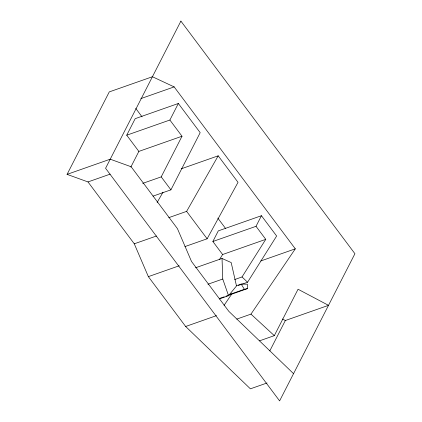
<?xml version="1.0" encoding="UTF-8"?>
<svg xmlns="http://www.w3.org/2000/svg" width="422" height="422" viewBox="0 0 422 422"><rect width="100%" height="100%" fill="white"/><g stroke="black" fill="none" stroke-linecap="round" stroke-linejoin="round"><path stroke-width="0.63" d="M267.042 382.981L250.394 388.831L185.654 326.486L148.359 276.637L134.28 243.805L87.992 181.935L67.077 174.365L109.272 91.906L152.426 76.735L174.159 86.9L295.305 248.832L250.963 314.121L236.784 319.106M130.836 167.08L138.854 151.408L126.732 135.198L135.198 118.651L178.348 103.48L200.181 132.656L170.915 189.842L153.038 196.124M126.732 135.198L169.881 120.027L178.348 103.48M142.72 183.37L161.215 176.871L182.009 136.232L169.881 120.027M219.477 259.498L222.616 254.519L212.867 241.489L218.295 230.881L261.445 215.711L276.642 236.019L247.561 282.234L238.314 285.483M212.867 241.489L256.022 226.313L261.445 215.711M259.519 340.844L274.316 335.643L298.053 289.249L328.506 305.343L285.351 320.52L269.816 350.877M184.936 246.59L207.128 238.789L238.024 182.325L218.195 155.818L181.207 168.821M157.137 202.491L162.998 192.184M168.742 217.662L186.619 211.375L218.195 155.818M234.637 279.554L242.033 276.953L265.77 239.348L256.022 226.313M224.071 305.354L231.831 293.928M219.308 298.945L228.555 295.695L236.489 285.947L231.182 262.558L222.035 258.47L195.528 267.791M140.874 98.6L174.159 86.9M67.077 174.365L110.226 159.194L131.142 166.759L177.435 228.634L191.509 261.461L228.803 311.309L293.548 373.66M138.854 151.408L182.009 136.232M87.992 181.935L110.184 174.128M134.28 243.805L156.472 236.003M148.359 276.637L179.181 265.797M222.616 254.519L265.77 239.348M260.785 260.97L295.305 248.832M207.956 284.233L222.753 279.032L222.035 258.47M236.251 285.799L241.184 284.064L247.376 284.196L247.603 288.569L229.114 295.073M228.951 294.698L244.364 289.281L247.603 288.569M219.867 298.322L224.182 296.808M226.028 296.154L227.88 295.505M185.654 326.486L216.475 315.645M282.482 319L285.351 320.52M250.963 314.121L274.316 335.643M242.033 276.953L247.561 282.234M135.742 108.401L142.056 116.841M217.821 218.111L225.717 228.661M161.215 176.871L170.915 189.842M186.619 211.375L207.128 238.789M241.184 284.064L244.364 289.281M222.753 279.032L228.555 295.695M180.896 21.1L105.579 168.278L279.607 400.9L354.923 253.722L180.896 21.1"/></g></svg>
